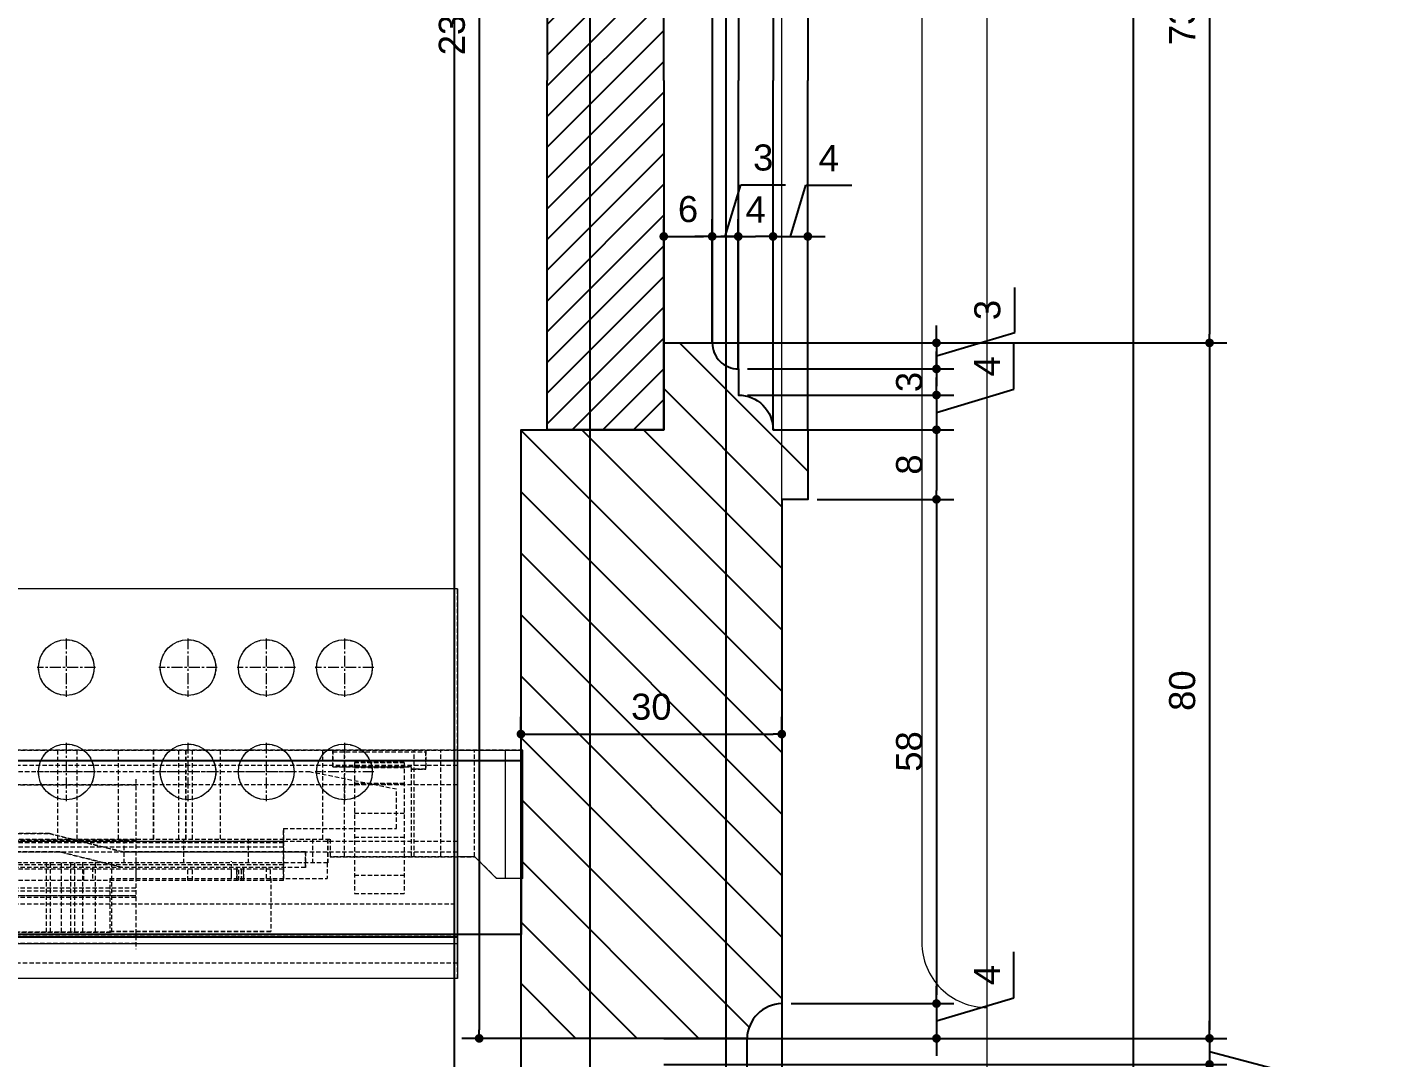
# Model space of a CAD drawing. Header units: inches. Extents: x 274057 to 444617, y 490067 to 635630.
# Drawn here: x 354044.7 to 354200.2, y 492259 to 492377.6 of the extents above; entities that cross this region are included whole.
import ezdxf

# ---------------------------------------------------------------- set-up
doc = ezdxf.new("R2010")
doc.units = ezdxf.units.IN
doc.header["$MEASUREMENT"] = 0
doc.linetypes.add('CENTER', pattern=[2, 1.25, -0.25, 0.25, -0.25])
doc.linetypes.add('DASHED', pattern=[0.75, 0.5, -0.25])
for name, color, linetype in [('CQ curtains and frames', 252, 'Continuous'), ('CQ PANEL DIMENSION', 1, 'Continuous'), ('CQ Plaster', 1, 'Continuous'), ('CQ SPOT DETAILS', 40, 'Continuous'), ('CQ Wood Section', 60, 'Continuous'), ('CQ_callout', 34, 'Continuous'), ('Layer7', 8, 'Continuous'), ('WOOD 01', 34, 'Continuous')]:
    doc.layers.add(name, color=color, linetype=linetype)
doc.layers.add('CQ Hardware Accs.', color=1, linetype='Continuous', lineweight=0)
doc.layers.add('Hardware Accs.', color=7, linetype='Continuous', lineweight=0)
doc.styles.get("Standard").update_dxf_attribs({"font": 'arial.ttf'})
doc.dimstyles.new('CQ 2', dxfattribs={"dimscale": 0.02, "dimtxt": 150, "dimasz": 50, "dimexe": 100, "dimexo": 0, "dimgap": 80, "dimtad": 1, "dimdec": 0, "dimzin": 0, "dimdsep": 46, "dimtxsty": 'Standard', "dimblk": 'DOT', "dimcen": 100, "dimclrd": 1, "dimclre": 1, "dimclrt": 3, "dimadec": 0, "dimazin": 0, "dimtfac": 1, "dimtdec": 0, "dimtofl": 0, "dimtmove": 0, "dimatfit": 3, "dimfxl": 1, "dimtolj": 1, "dimtzin": 0, "dimlwd": -1, "dimarcsym": 0})
doc.dimstyles.new('CQ 20', dxfattribs={"dimscale": 0.2, "dimtxt": 150, "dimasz": 100, "dimexe": 100, "dimexo": 20, "dimgap": 80, "dimtad": 1, "dimdec": 0, "dimzin": 0, "dimdsep": 46, "dimtxsty": 'Standard', "dimblk": 'DOT', "dimcen": 100, "dimclrd": 1, "dimclre": 1, "dimclrt": 3, "dimadec": 0, "dimazin": 0, "dimtfac": 1, "dimtdec": 0, "dimtofl": 0, "dimtmove": 0, "dimatfit": 3, "dimfxl": 1, "dimtolj": 1, "dimtzin": 0, "dimlwd": -1, "dimarcsym": 0})
doc.dimstyles.get("Standard").update_dxf_attribs({"dimtxt": 0.18, "dimasz": 0.18, "dimexe": 0.18, "dimexo": 0.0625, "dimgap": 0.09, "dimtad": 0, "dimtih": 1, "dimtoh": 1, "dimdec": 4, "dimzin": 0, "dimdsep": 46, "dimtxsty": 'Standard', "dimcen": 0.09, "dimadec": 0, "dimazin": 0, "dimtfac": 1, "dimtdec": 4, "dimtofl": 0, "dimtmove": 0, "dimatfit": 3, "dimfxl": 1, "dimtolj": 1, "dimtzin": 0, "dimarcsym": 0})

# ---------------------------------------------------------------- blocks, each defined once
blk = doc.blocks.new('_Dot')
at = {"color": 0, "linetype": 'ByBlock', "lineweight": -2}
blk.add_line((-0.5, 0), (-1, 0), dxfattribs=at)
at = {"color": 0, "linetype": 'ByBlock', "const_width": 0.5}
blk.add_lwpolyline([(-0.25, 0, 1), (0.25, 0, 1)], format="xyb", close=True, dxfattribs=at)
blk = doc.blocks.new('*D1290')
at = {"layer": 'CQ PANEL DIMENSION', "color": 1, "lineweight": -2, "transparency": 16777216}
for p, q in [((354281.45, 495194.74), (354806.32, 495194.74)), ((353585.88, 492094.74), (354806.32, 492094.74))]:
    blk.add_line(p, q, dxfattribs=at)
at = {"layer": 'CQ PANEL DIMENSION', "color": 1, "transparency": 16777216}
blk.add_line((354786.32, 495174.74), (354786.32, 492114.74), dxfattribs=at)
at = {"layer": 'Defpoints', "color": 0, "transparency": 16777216}
for p in [(354277.45, 495194.74, 0), (353581.88, 492094.74, 0), (354786.32, 492094.74)]:
    blk.add_point(p, dxfattribs=at)
at = {"layer": 'CQ PANEL DIMENSION', "color": 1, "transparency": 16777216, "xscale": 20, "yscale": 20, "zscale": 20}
for p, rotation in [((354786.32, 495194.74), 90), ((354786.32, 492094.74), 270)]:
    blk.add_blockref('_Dot', p, dxfattribs=dict(at, rotation=rotation))
at = {"layer": 'CQ PANEL DIMENSION', "color": 3, "transparency": 16777216, "insert": (354754.99, 493644.74), "char_height": 30, "attachment_point": 5, "rotation": 90}
blk.add_mtext('\\A1;3100', dxfattribs=at)
blk = doc.blocks.new('hettich quadro 4D V6 silent')
at = {"layer": 'Hardware Accs.', "linetype": 'DASHED', "lineweight": 0}
for p, q in [((190674.19, -47336.67), (190492.69, -47336.67)), ((190674.19, -47381.47), (190674.19, -47336.67)), ((190674.19, -47355.22), (190279.99, -47355.22)), ((190674.19, -47355.22), (190279.99, -47355.22)), ((190681.69, -47355.22), (190608.21, -47355.22)), ((190608.21, -47355.22), (190681.69, -47355.22)), ((190628.21, -47365.47), (190628.21, -47355.22)), ((190628.21, -47365.47), (190628.21, -47355.22)), ((190630.46, -47365.47), (190630.46, -47355.22)), ((190630.46, -47365.47), (190630.46, -47355.22)), ((190635.21, -47365.47), (190635.21, -47355.22)), ((190635.21, -47365.47), (190635.21, -47355.22)), ((190639.21, -47365.47), (190639.21, -47355.22)), ((190639.21, -47355.22), (190639.21, -47365.47)), ((190642.14, -47365.47), (190642.14, -47355.22)), ((190642.14, -47365.47), (190642.14, -47355.22)), ((190642.93, -47355.22), (190642.93, -47365.47)), ((190642.93, -47365.47), (190642.93, -47355.22)), ((190643.71, -47365.47), (190643.71, -47355.22)), ((190643.71, -47365.47), (190643.71, -47355.22)), ((190646.91, -47365.47), (190646.91, -47355.22)), ((190646.91, -47365.47), (190646.91, -47355.22)), ((190658.71, -47365.47), (190658.71, -47355.22)), ((190658.71, -47365.47), (190658.71, -47355.22)), ((190659.86, -47357.12), (190659.86, -47355.22)), ((190659.86, -47355.22), (190659.86, -47357.12)), ((190659.86, -47355.42), (190670.56, -47355.42)), ((190659.86, -47355.42), (190670.56, -47355.42)), ((190661.21, -47367.47), (190661.21, -47355.22)), ((190661.21, -47367.47), (190661.21, -47355.22)), ((190669.21, -47367.47), (190669.21, -47355.22)), ((190669.21, -47367.47), (190669.21, -47355.22)), ((190670.56, -47355.22), (190670.56, -47357.39)), ((190670.56, -47357.39), (190670.56, -47355.22)), ((190672.26, -47367.47), (190672.26, -47355.22)), ((190672.26, -47367.47), (190672.26, -47355.22)), ((190674.19, -47369.72), (190674.19, -47355.22)), ((190674.19, -47355.22), (190674.19, -47369.72)), ((190676.15, -47367.47), (190676.15, -47355.22)), ((190676.15, -47367.47), (190676.15, -47355.22)), ((190679.71, -47369.97), (190679.71, -47355.22)), ((190681.69, -47369.97), (190681.69, -47355.22)), ((190674.19, -47356.97), (190279.99, -47356.97)), ((190674.19, -47356.97), (190279.99, -47356.97)), ((190668.91, -47357.12), (190659.86, -47357.12)), ((190659.86, -47357.12), (190668.91, -47357.12)), ((190668.06, -47356.62), (190662.36, -47356.62)), ((190662.36, -47356.62), (190662.36, -47371.72)), ((190662.36, -47356.62), (190668.06, -47356.62)), ((190662.36, -47356.62), (190662.36, -47371.72)), ((190662.36, -47357.22), (190668.06, -47357.22)), ((190662.36, -47357.22), (190668.06, -47357.22)), ((190668.06, -47356.62), (190668.06, -47371.72)), ((190668.06, -47356.62), (190668.06, -47371.72)), ((190668.91, -47367.47), (190668.91, -47357.12)), ((190668.91, -47367.47), (190668.91, -47357.12)), ((190670.56, -47357.39), (190668.91, -47357.39)), ((190668.91, -47357.39), (190670.56, -47357.39)), ((190657.19, -47357.72), (190622.19, -47357.72)), ((190657.19, -47357.72), (190622.19, -47357.72)), ((190637.19, -47358.57), (190637.19, -47378.12)), ((190637.19, -47358.57), (190637.19, -47378.12)), ((190667.19, -47359.72), (190657.19, -47357.72)), ((190667.19, -47359.72), (190657.19, -47357.72)), ((190662.36, -47359.05), (190668.06, -47359.05)), ((190668.06, -47359.05), (190662.36, -47359.05)), ((190674.19, -47359.21), (190279.99, -47359.21)), ((190674.19, -47359.21), (190279.99, -47359.21)), ((190637.19, -47359.24), (190283.99, -47359.24)), ((190637.19, -47359.24), (190283.99, -47359.24)), ((190662.36, -47359.12), (190668.06, -47359.12)), ((190662.36, -47359.12), (190668.06, -47359.12)), ((190667.19, -47364.22), (190667.19, -47359.72)), ((190667.19, -47364.22), (190667.19, -47359.72)), ((190662.36, -47362.47), (190668.06, -47362.47)), ((190662.36, -47362.47), (190668.06, -47362.47)), ((190627.27, -47364.82), (190610.09, -47364.82)), ((190610.09, -47364.82), (190627.27, -47364.82)), ((190635.69, -47366.92), (190627.27, -47364.82)), ((190627.27, -47364.82), (190635.69, -47366.92)), ((190654.19, -47364.22), (190667.19, -47364.22)), ((190654.19, -47370.22), (190654.19, -47364.22)), ((190654.19, -47364.22), (190654.19, -47370.22)), ((190654.19, -47364.22), (190667.19, -47364.22)), ((190662.36, -47365.22), (190668.06, -47365.22)), ((190662.36, -47365.22), (190668.06, -47365.22)), ((190674.19, -47365.72), (190279.99, -47365.72)), ((190674.19, -47365.72), (190279.99, -47365.72)), ((190674.19, -47365.73), (190279.99, -47365.73)), ((190674.19, -47365.73), (190279.99, -47365.73)), ((190637.19, -47365.58), (190283.99, -47365.58)), ((190637.19, -47365.58), (190283.99, -47365.58)), ((190654.19, -47365.72), (190580.19, -47365.72)), ((190654.19, -47365.72), (190580.19, -47365.72)), ((190654.19, -47365.72), (190604.69, -47365.72)), ((190654.19, -47365.72), (190604.69, -47365.72)), ((190610.25, -47365.47), (190659.53, -47365.47)), ((190610.25, -47365.47), (190659.53, -47365.47)), ((190654.19, -47365.89), (190620.19, -47365.89)), ((190654.19, -47365.89), (190620.19, -47365.89)), ((190654.19, -47366.39), (190620.19, -47366.39)), ((190654.19, -47366.39), (190620.19, -47366.39)), ((190635.79, -47365.47), (190635.79, -47368.17)), ((190635.79, -47365.47), (190635.79, -47368.17)), ((190642.69, -47365.47), (190642.69, -47368.17)), ((190642.69, -47365.47), (190642.69, -47368.17)), ((190650.12, -47365.47), (190650.12, -47368.17)), ((190650.12, -47365.47), (190650.12, -47368.17)), ((190657.5, -47365.47), (190657.5, -47368.17)), ((190657.5, -47365.47), (190657.5, -47368.17)), ((190659.25, -47365.47), (190659.25, -47368.17)), ((190659.25, -47365.47), (190659.25, -47368.17)), ((190659.27, -47365.47), (190659.27, -47368.17)), ((190659.27, -47365.47), (190659.27, -47368.17)), ((190659.53, -47365.47), (190659.53, -47367.47)), ((190659.53, -47365.47), (190659.53, -47367.47)), ((190674.19, -47366.97), (190492.69, -47366.97)), ((190674.19, -47366.97), (190492.69, -47366.97)), ((190659.27, -47368.17), (190608.21, -47368.17)), ((190659.27, -47368.17), (190608.21, -47368.17)), ((190608.29, -47366.92), (190628.47, -47366.92)), ((190628.47, -47366.92), (190608.29, -47366.92)), ((190654.19, -47368.39), (190620.19, -47368.39)), ((190654.19, -47368.39), (190620.19, -47368.39)), ((190626.87, -47368.17), (190626.87, -47376.17)), ((190626.87, -47368.17), (190626.87, -47376.17)), ((190627.33, -47368.17), (190627.33, -47376.17)), ((190627.33, -47368.17), (190627.33, -47376.17)), ((190628.47, -47366.92), (190635.69, -47368.72)), ((190635.69, -47368.72), (190628.47, -47366.92)), ((190628.6, -47368.17), (190628.6, -47376.17)), ((190628.6, -47368.17), (190628.6, -47376.17)), ((190629.69, -47368.17), (190629.69, -47376.17)), ((190629.69, -47368.17), (190629.69, -47376.17)), ((190630.14, -47368.17), (190630.14, -47376.17)), ((190630.14, -47368.17), (190630.14, -47376.17)), ((190631.05, -47368.17), (190631.05, -47376.17)), ((190631.05, -47368.17), (190631.05, -47376.17)), ((190632.51, -47368.17), (190632.51, -47376.17)), ((190632.51, -47368.17), (190632.51, -47376.17)), ((190634.39, -47368.17), (190634.39, -47376.17)), ((190634.39, -47368.17), (190634.39, -47376.17)), ((190656.69, -47366.92), (190635.69, -47366.92)), ((190635.69, -47366.92), (190656.69, -47366.92)), ((190637.21, -47369.97), (190637.21, -47368.17)), ((190637.21, -47369.97), (190637.21, -47368.17)), ((190656.69, -47368.72), (190656.69, -47366.92)), ((190656.69, -47366.92), (190656.69, -47368.72)), ((190659.21, -47368.17), (190659.21, -47369.97)), ((190659.21, -47368.17), (190659.21, -47369.97)), ((190676.19, -47367.47), (190659.53, -47367.47)), ((190659.53, -47367.47), (190676.19, -47367.47)), ((190674.19, -47379.72), (190674.19, -47366.97)), ((190676.19, -47367.47), (190678.69, -47369.97)), ((190656.69, -47368.72), (190620.19, -47368.72)), ((190656.69, -47368.72), (190620.19, -47368.72)), ((190654.19, -47368.89), (190620.19, -47368.89)), ((190654.19, -47368.89), (190620.19, -47368.89)), ((190630.19, -47370.22), (190630.19, -47368.72)), ((190630.19, -47370.22), (190630.19, -47368.72)), ((190631.19, -47370.22), (190631.19, -47368.72)), ((190631.19, -47370.22), (190631.19, -47368.72)), ((190632.19, -47368.72), (190632.19, -47370.22)), ((190632.19, -47368.72), (190632.19, -47370.22)), ((190643.19, -47370.22), (190643.19, -47368.72)), ((190643.19, -47370.22), (190643.19, -47368.72)), ((190643.69, -47370.22), (190643.69, -47368.72)), ((190643.69, -47370.22), (190643.69, -47368.72)), ((190648.79, -47368.72), (190648.79, -47370.22)), ((190648.79, -47370.22), (190648.79, -47368.72)), ((190649.02, -47370.22), (190649.02, -47368.72)), ((190649.02, -47370.22), (190649.02, -47368.72)), ((190649.36, -47370.22), (190649.36, -47368.72)), ((190649.36, -47370.22), (190649.36, -47368.72)), ((190649.59, -47370.22), (190649.59, -47368.72)), ((190649.59, -47368.72), (190649.59, -47370.22)), ((190652.19, -47368.72), (190652.19, -47370.22)), ((190652.19, -47368.72), (190652.19, -47370.22)), ((190652.69, -47370.22), (190652.69, -47368.72)), ((190652.69, -47370.22), (190652.69, -47368.72)), ((190662.36, -47369.58), (190668.06, -47369.58)), ((190662.36, -47369.58), (190668.06, -47369.58)), ((190637.19, -47371.11), (190283.99, -47371.11)), ((190637.19, -47371.11), (190283.99, -47371.11)), ((190637.19, -47371.45), (190283.99, -47371.45)), ((190637.19, -47371.45), (190492.69, -47371.45)), ((190654.19, -47370.22), (190620.19, -47370.22)), ((190654.19, -47370.22), (190620.19, -47370.22)), ((190634.21, -47369.97), (190659.21, -47369.97)), ((190634.21, -47369.97), (190634.21, -47376.07)), ((190634.21, -47369.97), (190659.21, -47369.97)), ((190634.21, -47369.97), (190634.21, -47376.07)), ((190652.71, -47369.97), (190652.71, -47376.07)), ((190652.71, -47369.97), (190652.71, -47376.07)), ((190681.69, -47369.97), (190678.69, -47369.97)), ((190283.99, -47371.92), (190637.19, -47371.92)), ((190637.19, -47371.96), (190283.99, -47371.96)), ((190637.19, -47372.18), (190283.99, -47372.18)), ((190492.69, -47371.92), (190637.19, -47371.92)), ((190637.19, -47371.96), (190492.69, -47371.96)), ((190637.19, -47372.18), (190492.69, -47372.18)), ((190492.69, -47372.88), (190674.19, -47372.88)), ((190492.69, -47372.88), (190674.19, -47372.88)), ((190662.36, -47371.72), (190668.06, -47371.72)), ((190662.36, -47371.72), (190668.06, -47371.72)), ((190634.39, -47376.17), (190609.78, -47376.17)), ((190609.78, -47376.17), (190634.39, -47376.17)), ((190652.71, -47376.07), (190634.21, -47376.07)), ((190634.21, -47376.07), (190652.71, -47376.07)), ((190637.19, -47377.46), (190283.99, -47377.46)), ((190637.19, -47377.46), (190283.99, -47377.46)), ((190674.19, -47376.5), (190492.69, -47376.5)), ((190674.19, -47376.5), (190492.69, -47376.5)), ((190674.19, -47376.68), (190492.69, -47376.68)), ((190674.19, -47376.76), (190492.69, -47376.76)), ((190674.19, -47376.76), (190492.69, -47376.76)), ((190674.19, -47376.76), (190492.69, -47376.76)), ((190674.19, -47377.48), (190492.69, -47377.48)), ((190674.19, -47379.72), (190492.69, -47379.72)), ((190674.19, -47379.72), (190492.69, -47379.72)), ((190674.19, -47381.47), (190492.69, -47381.47))]:
    blk.add_line(p, q, dxfattribs=at)
at = {"layer": 'Hardware Accs.', "linetype": 'Continuous', "lineweight": 0}
for p, q in [((190674.19, -47336.67), (190492.69, -47336.67)), ((190674.19, -47336.67), (190674.19, -47381.47)), ((190674.19, -47355.22), (190681.69, -47355.22)), ((190679.71, -47369.97), (190679.71, -47355.22)), ((190681.69, -47369.97), (190681.69, -47355.22)), ((190676.19, -47367.47), (190674.19, -47367.47)), ((190678.69, -47369.97), (190676.19, -47367.47)), ((190681.69, -47369.97), (190678.69, -47369.97)), ((190674.19, -47376.68), (190492.69, -47376.68)), ((190674.19, -47376.76), (190492.69, -47376.76)), ((190674.19, -47377.48), (190492.69, -47377.48)), ((190674.19, -47381.47), (190492.69, -47381.47))]:
    blk.add_line(p, q, dxfattribs=at)
at = {"layer": 'Hardware Accs.', "linetype": 'CENTER', "lineweight": 0}
for p, q in [((190629.19, -47342.36), (190629.19, -47349.08)), ((190643.19, -47342.36), (190643.19, -47349.08)), ((190652.19, -47342.36), (190652.19, -47349.08)), ((190661.19, -47342.36), (190661.19, -47349.08)), ((190632.55, -47345.72), (190625.83, -47345.72)), ((190646.55, -47345.72), (190639.83, -47345.72)), ((190655.55, -47345.72), (190648.83, -47345.72)), ((190664.55, -47345.72), (190657.83, -47345.72)), ((190629.19, -47354.36), (190629.19, -47361.08)), ((190643.19, -47354.36), (190643.19, -47361.08)), ((190652.19, -47354.36), (190652.19, -47361.08)), ((190661.19, -47354.36), (190661.19, -47361.08)), ((190632.55, -47357.72), (190625.83, -47357.72)), ((190646.55, -47357.72), (190639.83, -47357.72)), ((190655.55, -47357.72), (190648.83, -47357.72)), ((190664.55, -47357.72), (190657.83, -47357.72)), ((190648.21, -47370.07), (190648.21, -47367.98))]:
    blk.add_line(p, q, dxfattribs=at)
at = {"layer": 'Hardware Accs.', "linetype": 'DASHED', "lineweight": 0}
for centre in [(190629.19, -47345.72), (190643.19, -47345.72), (190652.19, -47345.72), (190661.19, -47345.72), (190629.19, -47357.72), (190643.19, -47357.72), (190652.19, -47357.72), (190661.19, -47357.72)]:
    blk.add_circle(centre, 3.2, dxfattribs=at)
at = {"layer": 'Hardware Accs.', "linetype": 'Continuous', "lineweight": 0}
for centre in [(190629.19, -47345.72), (190643.19, -47345.72), (190652.19, -47345.72), (190661.19, -47345.72), (190629.19, -47357.72), (190643.19, -47357.72), (190652.19, -47357.72), (190661.19, -47357.72)]:
    blk.add_circle(centre, 3.2, dxfattribs=at)
blk = doc.blocks.new('A$C655D42F9')
at = {"layer": 'Layer7'}
h = blk.add_hatch(dxfattribs=at)
h.set_pattern_fill('ANSI31', color=256, scale=20)
h.set_pattern_definition([(45, (-884810.0883, -139418.347), (-1.767766953, 1.767766953), [])])
h.paths.add_polyline_path([(-1725.78, 329.6), (-1712.36, 329.6), (-1712.36, 236.46), (-1725.78, 236.46)])
h = blk.add_hatch(dxfattribs=at)
h.set_pattern_fill('ANSI31', color=256, scale=40, angle=-90)
h.set_pattern_definition([(315, (-960241.311, -159549.559), (3.535533906, 3.535533906), [])])
h.paths.add_polyline_path([(-1698.78, 228.45), (-1695.78, 228.45), (-1695.78, 236.45), (-1699.78, 236.45, 0.414214), (-1703.78, 240.45), (-1703.78, 243.45, -0.414214), (-1706.78, 246.45), (-1712.36, 246.45), (-1712.36, 236.46), (-1718.36, 236.46), (-1728.78, 236.46), (-1728.78, 226.45), (-1728.78, 166.45), (-1702.78, 166.45, -0.397359), (-1698.78, 170.45)])
at = {"color": 8}
for points, elevation in [([(-1699.78, 329.61), (-1699.78, 276.61)], 0.11), ([(-1695.78, 329.61), (-1695.78, 276.61)], 0.11), ([(-1703.78, 322.61), (-1703.78, 276.61)], 0.11), ([(-1706.78, 319.61), (-1706.78, 246.45)], 0.11), ([(-1703.78, 243.45), (-1703.78, 276.61)], 0.1), ([(-1699.78, 236.45), (-1699.78, 276.61)], 0.1), ([(-1695.78, 236.45), (-1695.78, 276.61)], 0.1)]:
    blk.add_lwpolyline(points, dxfattribs=dict(at, elevation=elevation))
at = {"layer": 'CQ Wood Section', "ltscale": 1000}
for points, elevation in [([(-1712.36, 276.61), (-1712.36, 329.6), (-1725.78, 329.6), (-1725.78, 276.61)], 0.11), ([(-1712.36, 276.61), (-1712.36, 236.46), (-1725.78, 236.46), (-1725.78, 276.61)], 0.1)]:
    blk.add_lwpolyline(points, dxfattribs=dict(at, elevation=elevation))
at = {"layer": 'CQ Wood Section', "ltscale": 1000, "elevation": 0.11}
blk.add_lwpolyline([(-1712.36, 246.45), (-1706.78, 246.45, 0.414214), (-1703.78, 243.45), (-1703.78, 240.45, -0.414214), (-1699.78, 236.45), (-1695.78, 236.45), (-1695.78, 228.45), (-1698.78, 228.45), (-1698.78, 170.45, 0.397359), (-1702.78, 166.45), (-1728.78, 166.45), (-1728.78, 236.46), (-1718.36, 236.46), (-1718.36, 236.46), (-1712.36, 236.46)], format="xyb", close=True, dxfattribs=at)
at = {"layer": 'CQ Wood Section', "elevation": 0.11}
blk.add_lwpolyline([(-2171.75, 198.41), (-1728.78, 198.41), (-1728.78, 178.41), (-2171.75, 178.41)], close=True, dxfattribs=at)
at = {"layer": 'WOOD 01', "lineweight": 0, "ltscale": 500, "elevation": 0.13}
blk.add_lwpolyline([(-1698.78, 874.99), (-1675.18, 874.99), (-1675.18, 150), (-1698.78, 150)], close=True, dxfattribs=at)
blk.add_lwpolyline([(-1675.18, 849.99, 0.414214), (-1682.68, 842.49), (-1682.68, 177.5, 0.414214), (-1675.18, 170, 0.414214)], format="xyb", dxfattribs=at)
at = {"layer": 'CQ Hardware Accs.', "color": 1}
blk.add_blockref('hettich quadro 4D V6 silent', (-192410.28, 47554.82, 0.11), dxfattribs=at)
blk = doc.blocks.new('*D1804')
at = {"layer": 'CQ SPOT DETAILS', "color": 1, "transparency": 16777216}
for p, q in [((354158.28, 492342.45), (354158.28, 492347.61)), ((354149.28, 492342.25), (354149.28, 492343.25)), ((354149.28, 492339.75), (354158.28, 492342.45)), ((354149.28, 492341.25), (354149.28, 492338.25)), ((354149.28, 492337.25), (354149.28, 492336.25))]:
    blk.add_line(p, q, dxfattribs=at)
at = {"layer": 'CQ SPOT DETAILS', "color": 1, "lineweight": -2, "transparency": 16777216}
for p, q in [((354118.97, 492341.25), (354151.28, 492341.25)), ((354127.55, 492338.25), (354151.28, 492338.25))]:
    blk.add_line(p, q, dxfattribs=at)
at = {"layer": 'Defpoints', "color": 0, "transparency": 16777216}
for p in [(354118.97, 492341.25, -0.13), (354127.55, 492338.25, -0.13), (354149.28, 492338.25)]:
    blk.add_point(p, dxfattribs=at)
at = {"layer": 'CQ SPOT DETAILS', "color": 1, "transparency": 16777216}
for p, rotation in [((354149.28, 492341.25), 270), ((354149.28, 492338.25), 90)]:
    blk.add_blockref('_Dot', p, dxfattribs=dict(at, rotation=rotation))
at = {"layer": 'CQ SPOT DETAILS', "color": 3, "transparency": 16777216, "insert": (354155.15, 492345.03), "char_height": 3, "attachment_point": 5, "rotation": 90}
blk.add_mtext('\\A1;3', dxfattribs=at)
blk = doc.blocks.new('*D1805')
at = {"layer": 'CQ SPOT DETAILS', "color": 1, "transparency": 16777216}
for p, q in [((354158.18, 492335.92), (354158.18, 492341.19)), ((354149.28, 492336.25), (354149.28, 492337.25)), ((354149.28, 492333.25), (354158.18, 492335.92)), ((354149.28, 492335.25), (354149.28, 492331.25)), ((354149.28, 492330.25), (354149.28, 492329.25))]:
    blk.add_line(p, q, dxfattribs=at)
at = {"layer": 'CQ SPOT DETAILS', "color": 1, "lineweight": -2, "transparency": 16777216}
for p, q in [((354127.55, 492335.25), (354151.28, 492335.25)), ((354131.55, 492331.25), (354151.28, 492331.25))]:
    blk.add_line(p, q, dxfattribs=at)
at = {"layer": 'Defpoints', "color": 0, "transparency": 16777216}
for p in [(354127.55, 492335.25, -0.13), (354131.55, 492331.25, -0.13), (354149.28, 492331.25)]:
    blk.add_point(p, dxfattribs=at)
at = {"layer": 'CQ SPOT DETAILS', "color": 1, "transparency": 16777216}
for p, rotation in [((354149.28, 492335.25), 270), ((354149.28, 492331.25), 90)]:
    blk.add_blockref('_Dot', p, dxfattribs=dict(at, rotation=rotation))
at = {"layer": 'CQ SPOT DETAILS', "color": 3, "transparency": 16777216, "insert": (354155.08, 492338.55), "char_height": 3, "attachment_point": 5, "rotation": 90}
blk.add_mtext('\\A1;4', dxfattribs=at)
blk = doc.blocks.new('*D1806')
at = {"layer": 'CQ SPOT DETAILS', "color": 1, "lineweight": -2, "transparency": 16777216}
for p, q in [((354131.55, 492331.25), (354151.28, 492331.25)), ((354135.55, 492323.25), (354151.28, 492323.25))]:
    blk.add_line(p, q, dxfattribs=at)
at = {"layer": 'CQ SPOT DETAILS', "color": 1, "transparency": 16777216}
blk.add_line((354149.28, 492330.25), (354149.28, 492324.25), dxfattribs=at)
at = {"layer": 'Defpoints', "color": 0, "transparency": 16777216}
for p in [(354131.55, 492331.25, -0.13), (354135.55, 492323.25, -0.13), (354149.28, 492323.25)]:
    blk.add_point(p, dxfattribs=at)
at = {"layer": 'CQ SPOT DETAILS', "color": 1, "transparency": 16777216}
for p, rotation in [((354149.28, 492331.25), 90), ((354149.28, 492323.25), 270)]:
    blk.add_blockref('_Dot', p, dxfattribs=dict(at, rotation=rotation))
at = {"layer": 'CQ SPOT DETAILS', "color": 3, "transparency": 16777216, "insert": (354146.15, 492327.25), "char_height": 3, "attachment_point": 5, "rotation": 90}
blk.add_mtext('\\A1;8', dxfattribs=at)
blk = doc.blocks.new('*D1807')
at = {"layer": 'CQ SPOT DETAILS', "color": 1, "lineweight": -2, "transparency": 16777216}
for p, q in [((354135.55, 492323.25), (354151.28, 492323.25)), ((354132.55, 492265.25), (354151.28, 492265.25))]:
    blk.add_line(p, q, dxfattribs=at)
at = {"layer": 'CQ SPOT DETAILS', "color": 1, "transparency": 16777216}
blk.add_line((354149.28, 492322.25), (354149.28, 492266.25), dxfattribs=at)
at = {"layer": 'Defpoints', "color": 0, "transparency": 16777216}
for p in [(354135.55, 492323.25, -0.13), (354132.55, 492265.25, -0.13), (354149.28, 492265.25)]:
    blk.add_point(p, dxfattribs=at)
at = {"layer": 'CQ SPOT DETAILS', "color": 1, "transparency": 16777216}
for p, rotation in [((354149.28, 492323.25), 90), ((354149.28, 492265.25), 270)]:
    blk.add_blockref('_Dot', p, dxfattribs=dict(at, rotation=rotation))
at = {"layer": 'CQ SPOT DETAILS', "color": 3, "transparency": 16777216, "insert": (354146.15, 492294.25), "char_height": 3, "attachment_point": 5, "rotation": 90}
blk.add_mtext('\\A1;58', dxfattribs=at)
blk = doc.blocks.new('*D1808')
at = {"layer": 'CQ SPOT DETAILS', "color": 1, "transparency": 16777216}
for p, q in [((354158.18, 492265.92), (354158.18, 492271.19)), ((354149.28, 492266.25), (354149.28, 492267.25)), ((354149.28, 492263.25), (354158.18, 492265.92)), ((354149.28, 492265.25), (354149.28, 492261.25)), ((354149.28, 492260.25), (354149.28, 492259.25))]:
    blk.add_line(p, q, dxfattribs=at)
at = {"layer": 'CQ SPOT DETAILS', "color": 1, "lineweight": -2, "transparency": 16777216}
for p, q in [((354132.55, 492265.25), (354151.28, 492265.25)), ((354128.55, 492261.25), (354151.28, 492261.25))]:
    blk.add_line(p, q, dxfattribs=at)
at = {"layer": 'Defpoints', "color": 0, "transparency": 16777216}
for p in [(354132.55, 492265.25, -0.13), (354128.55, 492261.25, -0.13), (354149.28, 492261.25)]:
    blk.add_point(p, dxfattribs=at)
at = {"layer": 'CQ SPOT DETAILS', "color": 1, "transparency": 16777216}
for p, rotation in [((354149.28, 492265.25), 270), ((354149.28, 492261.25), 90)]:
    blk.add_blockref('_Dot', p, dxfattribs=dict(at, rotation=rotation))
at = {"layer": 'CQ SPOT DETAILS', "color": 3, "transparency": 16777216, "insert": (354155.08, 492268.55), "char_height": 3, "attachment_point": 5, "rotation": 90}
blk.add_mtext('\\A1;4', dxfattribs=at)
blk = doc.blocks.new('*D1809')
at = {"layer": 'CQ SPOT DETAILS', "color": 1, "transparency": 16777216}
for p, q in [((354149.28, 492339.25), (354149.28, 492340.25)), ((354149.28, 492334.25), (354149.28, 492333.25))]:
    blk.add_line(p, q, dxfattribs=at)
at = {"layer": 'CQ SPOT DETAILS', "color": 1, "lineweight": -2, "transparency": 16777216}
for p, q in [((354127.55, 492338.25), (354151.28, 492338.25)), ((354127.55, 492335.25), (354151.28, 492335.25))]:
    blk.add_line(p, q, dxfattribs=at)
at = {"layer": 'Defpoints', "color": 0, "transparency": 16777216}
for p in [(354127.55, 492338.25, -0.13), (354149.28, 492338.25), (354127.55, 492335.25)]:
    blk.add_point(p, dxfattribs=at)
at = {"layer": 'CQ SPOT DETAILS', "color": 1, "transparency": 16777216}
for p, rotation in [((354149.28, 492338.25), 270), ((354149.28, 492335.25), 90)]:
    blk.add_blockref('_Dot', p, dxfattribs=dict(at, rotation=rotation))
at = {"layer": 'CQ SPOT DETAILS', "color": 3, "transparency": 16777216, "insert": (354146.15, 492336.75), "char_height": 3, "attachment_point": 5, "rotation": 90}
blk.add_mtext('\\A1;3', dxfattribs=at)
blk = doc.blocks.new('*D1886')
at = {"layer": 'CQ SPOT DETAILS', "color": 1, "lineweight": -2, "transparency": 16777216}
for p, q in [((354117.91, 492341.25), (354117.91, 492355.49)), ((354123.48, 492341.25), (354123.48, 492355.49))]:
    blk.add_line(p, q, dxfattribs=at)
at = {"layer": 'CQ SPOT DETAILS', "color": 1, "transparency": 16777216}
blk.add_line((354118.91, 492353.49), (354122.48, 492353.49), dxfattribs=at)
at = {"layer": 'Defpoints', "color": 0, "transparency": 16777216}
for p in [(354123.48, 492353.49), (354117.91, 492341.25, -0.17), (354123.48, 492341.25, -0.17)]:
    blk.add_point(p, dxfattribs=at)
at = {"layer": 'CQ SPOT DETAILS', "color": 1, "transparency": 16777216, "rotation": 180}
blk.add_blockref('_Dot', (354117.91, 492353.49), dxfattribs=at)
at = {"layer": 'CQ SPOT DETAILS', "color": 1, "transparency": 16777216}
blk.add_blockref('_Dot', (354123.48, 492353.49), dxfattribs=at)
at = {"layer": 'CQ SPOT DETAILS', "color": 3, "transparency": 16777216, "insert": (354120.7, 492356.62), "char_height": 3, "attachment_point": 5}
blk.add_mtext('\\A1;6', dxfattribs=at)
blk = doc.blocks.new('*D1887')
at = {"layer": 'CQ SPOT DETAILS', "color": 1, "transparency": 16777216}
for p, q in [((354124.98, 492353.49), (354126.76, 492359.42)), ((354126.76, 492359.42), (354131.93, 492359.42)), ((354122.48, 492353.49), (354121.48, 492353.49)), ((354123.48, 492353.49), (354126.48, 492353.49)), ((354127.48, 492353.49), (354128.48, 492353.49))]:
    blk.add_line(p, q, dxfattribs=at)
at = {"layer": 'CQ SPOT DETAILS', "color": 1, "lineweight": -2, "transparency": 16777216}
for p, q in [((354123.48, 492341.25), (354123.48, 492355.49)), ((354126.48, 492338.25), (354126.48, 492355.49))]:
    blk.add_line(p, q, dxfattribs=at)
at = {"layer": 'Defpoints', "color": 0, "transparency": 16777216}
for p in [(354126.48, 492353.49), (354123.48, 492341.25, -0.17), (354126.48, 492338.25, -0.17)]:
    blk.add_point(p, dxfattribs=at)
at = {"layer": 'CQ SPOT DETAILS', "color": 1, "transparency": 16777216}
blk.add_blockref('_Dot', (354123.48, 492353.49), dxfattribs=at)
at = {"layer": 'CQ SPOT DETAILS', "color": 1, "transparency": 16777216, "rotation": 180}
blk.add_blockref('_Dot', (354126.48, 492353.49), dxfattribs=at)
at = {"layer": 'CQ SPOT DETAILS', "color": 3, "transparency": 16777216, "insert": (354129.35, 492362.55), "char_height": 3, "attachment_point": 5}
blk.add_mtext('\\A1;3', dxfattribs=at)
blk = doc.blocks.new('*D1888')
at = {"layer": 'CQ SPOT DETAILS', "color": 1, "lineweight": -2, "transparency": 16777216}
for p, q in [((354126.48, 492338.25), (354126.48, 492355.49)), ((354130.48, 492331.25), (354130.48, 492355.49))]:
    blk.add_line(p, q, dxfattribs=at)
at = {"layer": 'CQ SPOT DETAILS', "color": 1, "transparency": 16777216}
for p, q in [((354125.48, 492353.49), (354124.48, 492353.49)), ((354131.48, 492353.49), (354132.48, 492353.49))]:
    blk.add_line(p, q, dxfattribs=at)
at = {"layer": 'Defpoints', "color": 0, "transparency": 16777216}
for p in [(354130.48, 492353.49), (354126.48, 492338.25, -0.17), (354130.48, 492331.25, -0.17)]:
    blk.add_point(p, dxfattribs=at)
at = {"layer": 'CQ SPOT DETAILS', "color": 1, "transparency": 16777216}
blk.add_blockref('_Dot', (354126.48, 492353.49), dxfattribs=at)
at = {"layer": 'CQ SPOT DETAILS', "color": 1, "transparency": 16777216, "rotation": 180}
blk.add_blockref('_Dot', (354130.48, 492353.49), dxfattribs=at)
at = {"layer": 'CQ SPOT DETAILS', "color": 3, "transparency": 16777216, "insert": (354128.48, 492356.59), "char_height": 3, "attachment_point": 5}
blk.add_mtext('\\A1;4', dxfattribs=at)
blk = doc.blocks.new('*D1889')
at = {"layer": 'CQ SPOT DETAILS', "color": 1, "transparency": 16777216}
for p, q in [((354132.48, 492353.49), (354134.25, 492359.39)), ((354134.25, 492359.39), (354139.53, 492359.39)), ((354129.48, 492353.49), (354128.48, 492353.49)), ((354130.48, 492353.49), (354134.48, 492353.49)), ((354135.48, 492353.49), (354136.48, 492353.49))]:
    blk.add_line(p, q, dxfattribs=at)
at = {"layer": 'CQ SPOT DETAILS', "color": 1, "lineweight": -2, "transparency": 16777216}
for p, q in [((354130.48, 492331.25), (354130.48, 492355.49)), ((354134.48, 492331.25), (354134.48, 492355.49))]:
    blk.add_line(p, q, dxfattribs=at)
at = {"layer": 'Defpoints', "color": 0, "transparency": 16777216}
for p in [(354134.48, 492353.49), (354130.48, 492331.25, -0.17), (354134.48, 492331.25, -0.17)]:
    blk.add_point(p, dxfattribs=at)
at = {"layer": 'CQ SPOT DETAILS', "color": 1, "transparency": 16777216}
blk.add_blockref('_Dot', (354130.48, 492353.49), dxfattribs=at)
at = {"layer": 'CQ SPOT DETAILS', "color": 1, "transparency": 16777216, "rotation": 180}
blk.add_blockref('_Dot', (354134.48, 492353.49), dxfattribs=at)
at = {"layer": 'CQ SPOT DETAILS', "color": 3, "transparency": 16777216, "insert": (354136.89, 492362.49), "char_height": 3, "attachment_point": 5}
blk.add_mtext('\\A1;4', dxfattribs=at)
blk = doc.blocks.new('*D1890')
at = {"layer": 'CQ SPOT DETAILS', "color": 1, "lineweight": -2, "transparency": 16777216}
for p, q in [((354101.48, 492296.25), (354101.48, 492298.25)), ((354131.48, 492296.25), (354131.48, 492298.25))]:
    blk.add_line(p, q, dxfattribs=at)
at = {"layer": 'CQ SPOT DETAILS', "color": 1, "transparency": 16777216}
blk.add_line((354102.48, 492296.25), (354130.48, 492296.25), dxfattribs=at)
at = {"layer": 'Defpoints', "color": 0, "transparency": 16777216}
for p in [(354101.48, 492296.25, -0.17), (354131.48, 492296.25, -0.17), (354131.48, 492296.25)]:
    blk.add_point(p, dxfattribs=at)
at = {"layer": 'CQ SPOT DETAILS', "color": 1, "transparency": 16777216, "rotation": 180}
blk.add_blockref('_Dot', (354101.48, 492296.25), dxfattribs=at)
at = {"layer": 'CQ SPOT DETAILS', "color": 1, "transparency": 16777216}
blk.add_blockref('_Dot', (354131.48, 492296.25), dxfattribs=at)
at = {"layer": 'CQ SPOT DETAILS', "color": 3, "transparency": 16777216, "insert": (354116.48, 492299.38), "char_height": 3, "attachment_point": 5}
blk.add_mtext('\\A1;30', dxfattribs=at)
blk = doc.blocks.new('*D1891')
at = {"layer": 'CQ SPOT DETAILS', "color": 1, "lineweight": -2, "transparency": 16777216}
for p, q in [((354101.48, 492261.25), (354101.48, 492249.04)), ((354127.48, 492261.25), (354127.48, 492249.04))]:
    blk.add_line(p, q, dxfattribs=at)
at = {"layer": 'CQ SPOT DETAILS', "color": 1, "transparency": 16777216}
blk.add_line((354102.48, 492251.04), (354126.48, 492251.04), dxfattribs=at)
at = {"layer": 'Defpoints', "color": 0, "transparency": 16777216}
for p in [(354101.48, 492261.25, -0.17), (354127.48, 492261.25, -0.17), (354127.48, 492251.04)]:
    blk.add_point(p, dxfattribs=at)
at = {"layer": 'CQ SPOT DETAILS', "color": 1, "transparency": 16777216, "rotation": 180}
blk.add_blockref('_Dot', (354101.48, 492251.04), dxfattribs=at)
at = {"layer": 'CQ SPOT DETAILS', "color": 1, "transparency": 16777216}
blk.add_blockref('_Dot', (354127.48, 492251.04), dxfattribs=at)
at = {"layer": 'CQ SPOT DETAILS', "color": 3, "transparency": 16777216, "insert": (354114.48, 492254.17), "char_height": 3, "attachment_point": 5}
blk.add_mtext('\\A1;26', dxfattribs=at)
blk = doc.blocks.new('*D1892')
at = {"layer": 'CQ SPOT DETAILS', "color": 1, "lineweight": -2, "transparency": 16777216}
for p, q in [((354131.48, 492265.25), (354131.48, 492249.04)), ((354127.48, 492261.25), (354127.48, 492249.04))]:
    blk.add_line(p, q, dxfattribs=at)
at = {"layer": 'CQ SPOT DETAILS', "color": 1, "transparency": 16777216}
for p, q in [((354126.48, 492251.04), (354125.48, 492251.04)), ((354127.48, 492251.04), (354131.48, 492251.04)), ((354129.48, 492251.04), (354132.15, 492242.14)), ((354132.48, 492251.04), (354133.48, 492251.04)), ((354132.15, 492242.14), (354137.43, 492242.14))]:
    blk.add_line(p, q, dxfattribs=at)
at = {"layer": 'Defpoints', "color": 0, "transparency": 16777216}
for p in [(354131.48, 492265.25, -0.17), (354127.48, 492261.25, -0.17), (354131.48, 492251.04)]:
    blk.add_point(p, dxfattribs=at)
at = {"layer": 'CQ SPOT DETAILS', "color": 1, "transparency": 16777216}
blk.add_blockref('_Dot', (354127.48, 492251.04), dxfattribs=at)
at = {"layer": 'CQ SPOT DETAILS', "color": 1, "transparency": 16777216, "rotation": 180}
blk.add_blockref('_Dot', (354131.48, 492251.04), dxfattribs=at)
at = {"layer": 'CQ SPOT DETAILS', "color": 3, "transparency": 16777216, "insert": (354134.79, 492245.24), "char_height": 3, "attachment_point": 5}
blk.add_mtext('\\A1;4', dxfattribs=at)
blk = doc.blocks.new('*D1893')
at = {"layer": 'CQ SPOT DETAILS', "color": 1, "lineweight": -2, "transparency": 16777216}
for p, q in [((354117.91, 492341.25), (354182.69, 492341.25)), ((354117.91, 492261.25), (354182.69, 492261.25))]:
    blk.add_line(p, q, dxfattribs=at)
at = {"layer": 'CQ SPOT DETAILS', "color": 1, "transparency": 16777216}
blk.add_line((354180.69, 492340.25), (354180.69, 492262.25), dxfattribs=at)
at = {"layer": 'Defpoints', "color": 0, "transparency": 16777216}
for p in [(354117.91, 492341.25), (354117.91, 492261.25, -0.17), (354180.69, 492261.25)]:
    blk.add_point(p, dxfattribs=at)
at = {"layer": 'CQ SPOT DETAILS', "color": 1, "transparency": 16777216}
for p, rotation in [((354180.69, 492341.25), 90), ((354180.69, 492261.25), 270)]:
    blk.add_blockref('_Dot', p, dxfattribs=dict(at, rotation=rotation))
at = {"layer": 'CQ SPOT DETAILS', "color": 3, "transparency": 16777216, "insert": (354177.56, 492301.25), "char_height": 3, "attachment_point": 5, "rotation": 90}
blk.add_mtext('\\A1;80', dxfattribs=at)
blk = doc.blocks.new('*D1894')
at = {"layer": 'CQ SPOT DETAILS', "color": 1, "lineweight": -2, "transparency": 16777216}
for p, q in [((354117.91, 492414.41), (354182.69, 492414.41)), ((354117.91, 492341.25), (354182.69, 492341.25))]:
    blk.add_line(p, q, dxfattribs=at)
at = {"layer": 'CQ SPOT DETAILS', "color": 1, "transparency": 16777216}
blk.add_line((354180.69, 492413.41), (354180.69, 492342.25), dxfattribs=at)
at = {"layer": 'Defpoints', "color": 0, "transparency": 16777216}
for p in [(354117.91, 492414.41, -0.17), (354117.91, 492341.25), (354180.69, 492341.25)]:
    blk.add_point(p, dxfattribs=at)
at = {"layer": 'CQ SPOT DETAILS', "color": 1, "transparency": 16777216}
for p, rotation in [((354180.69, 492414.41), 90), ((354180.69, 492341.25), 270)]:
    blk.add_blockref('_Dot', p, dxfattribs=dict(at, rotation=rotation))
at = {"layer": 'CQ SPOT DETAILS', "color": 3, "transparency": 16777216, "insert": (354177.56, 492377.83), "char_height": 3, "attachment_point": 5, "rotation": 90}
blk.add_mtext('\\A1;73', dxfattribs=at)
blk = doc.blocks.new('*D1896')
at = {"layer": 'CQ SPOT DETAILS', "color": 1, "lineweight": -2, "transparency": 16777216}
for p, q in [((354101.48, 492494.41), (354094.68, 492494.41)), ((354101.48, 492261.25), (354094.68, 492261.25))]:
    blk.add_line(p, q, dxfattribs=at)
at = {"layer": 'CQ SPOT DETAILS', "color": 1, "transparency": 16777216}
blk.add_line((354096.68, 492493.41), (354096.68, 492262.25), dxfattribs=at)
at = {"layer": 'Defpoints', "color": 0, "transparency": 16777216}
for p in [(354101.48, 492494.41, -0.17), (354096.68, 492261.25), (354101.48, 492261.25)]:
    blk.add_point(p, dxfattribs=at)
at = {"layer": 'CQ SPOT DETAILS', "color": 1, "transparency": 16777216}
for p, rotation in [((354096.68, 492494.41), 90), ((354096.68, 492261.25), 270)]:
    blk.add_blockref('_Dot', p, dxfattribs=dict(at, rotation=rotation))
at = {"layer": 'CQ SPOT DETAILS', "color": 3, "transparency": 16777216, "insert": (354093.55, 492377.83), "char_height": 3, "attachment_point": 5, "rotation": 90}
blk.add_mtext('\\A1;233', dxfattribs=at)
blk = doc.blocks.new('*D1952')
at = {"layer": 'CQ SPOT DETAILS', "color": 1, "transparency": 16777216}
for p, q in [((354180.69, 492262.25), (354180.69, 492263.25)), ((354180.69, 492261.25), (354180.69, 492258.25)), ((354180.69, 492259.75), (354197.67, 492255.27)), ((354180.69, 492257.25), (354180.69, 492256.25)), ((354197.67, 492255.27), (354197.67, 492250.1))]:
    blk.add_line(p, q, dxfattribs=at)
at = {"layer": 'CQ SPOT DETAILS', "color": 1, "lineweight": -2, "transparency": 16777216}
for p, q in [((354117.91, 492261.25), (354182.69, 492261.25)), ((354117.91, 492258.25), (354182.69, 492258.25))]:
    blk.add_line(p, q, dxfattribs=at)
at = {"layer": 'Defpoints', "color": 0, "transparency": 16777216}
for p in [(354117.91, 492261.25, -0.01), (354117.91, 492258.25, 0), (354180.69, 492258.25)]:
    blk.add_point(p, dxfattribs=at)
at = {"layer": 'CQ SPOT DETAILS', "color": 1, "transparency": 16777216}
for p, rotation in [((354180.69, 492261.25), 270), ((354180.69, 492258.25), 90)]:
    blk.add_blockref('_Dot', p, dxfattribs=dict(at, rotation=rotation))
at = {"layer": 'CQ SPOT DETAILS', "color": 3, "transparency": 16777216, "insert": (354194.54, 492252.68), "char_height": 3, "attachment_point": 5, "rotation": 90}
blk.add_mtext('\\A1;3', dxfattribs=at)

msp = doc.modelspace()

# ---------------------------------------------------------------- hatches: boundary and pattern name
at = {"layer": 'CQ curtains and frames', "linetype": 'ByBlock', "ltscale": 200}
h = msp.add_hatch(dxfattribs=at)
h.set_pattern_fill('PLASTI,_O', color=256, scale=500, angle=90)
h.set_pattern_definition([(90, (0, -24304.54), (-125, 8e-15), []), (90, (-15.62, -24304.54), (-125, 8e-15), []), (90, (-31.25, -24304.54), (-125, 8e-15), []), (90, (-78.12, -24304.54), (-125, 8e-15), [])])
edge = h.paths.add_edge_path()
edge.add_line((359636.1, 493216.74), (359636.1, 494854.7))
edge.add_line((359636.1, 494854.7), (359615.1, 494884.7))
edge.add_line((359615.1, 494884.7), (359611.1, 494954.83))
edge.add_line((359611.1, 494954.83), (359625.1, 494974.87))
edge.add_line((359625.1, 494974.87), (359625.1, 494994.74))
edge.add_line((359625.1, 494994.74), (354065.1, 494994.8))
edge.add_line((354065.1, 494994.8), (354065.1, 494974.87))
edge.add_line((354065.1, 494974.87), (354069.1, 494974.87))
edge.add_line((354069.1, 494974.87), (354070.27, 494972.04))
edge.add_line((354070.27, 494972.04), (354073.1, 494970.87))
edge.add_line((354073.1, 494970.87), (354073.1, 494967.87))
edge.add_arc((354073.1, 494964.87), 3, 0, 90, ccw=False)
edge.add_line((354076.1, 494964.87), (354079.1, 494964.87))
edge.add_line((354079.1, 494964.87), (354079.1, 494924.7))
edge.add_line((354079.1, 494924.7), (354076.1, 494924.7))
edge.add_arc((354073.1, 494924.7), 3, 270, 360, ccw=False)
edge.add_line((354073.1, 494921.7), (354073.1, 494918.7))
edge.add_arc((354073.1, 494914.7), 4, 90, 180)
edge.add_line((354069.1, 494914.7), (354065.1, 494914.7))
edge.add_line((354065.1, 494914.7), (354065.1, 494894.7))
edge.add_line((354065.1, 494894.7), (354068.1, 494894.7))
edge.add_arc((354071.1, 494894.7), 3, 180, 270)
edge.add_line((354071.1, 494891.7), (354071.1, 494888.7))
edge.add_arc((354071.1, 494884.7), 4, -90, 90, ccw=False)
edge.add_line((354071.1, 494880.7), (354071.1, 494877.7))
edge.add_arc((354071.1, 494874.7), 3, 90, 180)
edge.add_line((354068.1, 494874.7), (354065.1, 494874.7))
edge.add_line((354065.1, 494874.7), (354065.1, 494853.37))
edge.add_line((354065.1, 494853.37), (354052.04, 494853.37))
edge.add_line((354052.04, 494853.37), (354069.17, 492209.77))
edge.add_line((354069.17, 492209.77), (354295.1, 492209.71))
edge.add_line((354295.1, 492209.71), (354295.1, 494744.74))
edge.add_line((354295.1, 494744.74), (359395.1, 494744.74))
edge.add_line((359395.1, 494744.74), (359394.66, 493216.74))
edge.add_line((359394.66, 493216.74), (359636.1, 493216.88))

# ---------------------------------------------------------------- block references
at = {"layer": 'CQ Plaster'}
msp.add_blockref('A$C655D42F9', (355830.27, 492094.8, -0.13), dxfattribs=at)

# ---------------------------------------------------------------- dimensions: what is measured, and where the dimension line sits
at = {"layer": 'CQ PANEL DIMENSION'}
dim = msp.add_linear_dim(base=(354786.32, 492094.74), p1=(354277.45, 495194.74, 0), p2=(353581.88, 492094.74, 0), angle=90, dimstyle='CQ 20', override={"dimtmove": 1}, dxfattribs=at)
dim.commit()
dim.dimension.update_dxf_attribs({"geometry": '*D1290', "text_midpoint": (354754.99, 493644.74)})
at = {"layer": 'CQ SPOT DETAILS'}
for base, p1, p2, picture, middle in [((354096.68, 492261.25, -0.01), (354101.48, 492494.41, -0.18), (354101.48, 492261.25, -0.01), '*D1896', (354093.55, 492377.83, -0.01)), ((354180.69, 492341.25, -0.01), (354117.91, 492414.41, -0.18), (354117.91, 492341.25, -0.01), '*D1894', (354177.56, 492377.83, -0.01)), ((354180.69, 492261.25, -0.01), (354117.91, 492341.25, -0.01), (354117.91, 492261.25, -0.18), '*D1893', (354177.56, 492301.25, -0.01))]:
    dim = msp.add_linear_dim(base=base, p1=p1, p2=p2, angle=90, dimstyle='CQ 2', dxfattribs=at)
    dim.commit()
    dim.dimension.update_dxf_attribs({"geometry": picture, "text_midpoint": middle})
for base, p1, p2, picture, middle in [((354126.48, 492353.49, -0.01), (354123.48, 492341.25, -0.18), (354126.48, 492338.25, -0.18), '*D1887', (354128.36, 492362.55, -0.01)), ((354134.48, 492353.49, -0.01), (354130.48, 492331.25, -0.18), (354134.48, 492331.25, -0.18), '*D1889', (354135.85, 492362.49, -0.01)), ((354131.48, 492251.04, -0.01), (354127.48, 492261.25, -0.18), (354131.48, 492265.25, -0.18), '*D1892', (354133.75, 492245.24, -0.01))]:
    dim = msp.add_linear_dim(base=base, p1=p1, p2=p2, dimstyle='CQ 2', override={"dimtmove": 1}, dxfattribs=at)
    dim.commit()
    dim.dimension.update_dxf_attribs({"geometry": picture, "text_midpoint": middle})
for base, p1, p2, picture, middle in [((354123.48, 492353.49, -0.01), (354117.91, 492341.25, -0.18), (354123.48, 492341.25, -0.18), '*D1886', (354120.7, 492356.62, -0.01)), ((354131.48, 492296.25, -0.01), (354101.48, 492296.25, -0.18), (354131.48, 492296.25, -0.18), '*D1890', (354116.48, 492299.38, -0.01)), ((354127.48, 492251.04, -0.01), (354101.48, 492261.25, -0.18), (354127.48, 492261.25, -0.18), '*D1891', (354114.48, 492254.17, -0.01))]:
    dim = msp.add_linear_dim(base=base, p1=p1, p2=p2, dimstyle='CQ 2', dxfattribs=at)
    dim.commit()
    dim.dimension.update_dxf_attribs({"geometry": picture, "text_midpoint": middle})
dim = msp.add_linear_dim(base=(354130.48, 492353.49, -0.01), p1=(354126.48, 492338.25, -0.18), p2=(354130.48, 492331.25, -0.18), dimstyle='CQ 2', override={"dimtmove": 1}, dxfattribs=at)
dim.commit()
dim.dimension.update_dxf_attribs({"geometry": '*D1888', "text_midpoint": (354128.48, 492353.49, -0.01), "dimtype": 160})
for base, p1, p2, picture, middle in [((354149.28, 492338.25, -0.01), (354118.97, 492341.25, -0.14), (354127.55, 492338.25, -0.14), '*D1804', (354155.15, 492344.05, -0.01)), ((354149.28, 492331.25, -0.01), (354127.55, 492335.25, -0.14), (354131.55, 492331.25, -0.14), '*D1805', (354155.08, 492337.52, -0.01)), ((354149.28, 492323.25, -0.01), (354131.55, 492331.25, -0.14), (354135.55, 492323.25, -0.14), '*D1806', (354146.15, 492327.25, -0.01)), ((354149.28, 492265.25, -0.01), (354135.55, 492323.25, -0.14), (354132.55, 492265.25, -0.14), '*D1807', (354146.15, 492294.25, -0.01)), ((354149.28, 492261.25, -0.01), (354132.55, 492265.25, -0.14), (354128.55, 492261.25, -0.14), '*D1808', (354155.08, 492267.52, -0.01))]:
    dim = msp.add_linear_dim(base=base, p1=p1, p2=p2, angle=90, dimstyle='CQ 2', override={"dimtmove": 1}, dxfattribs=at)
    dim.commit()
    dim.dimension.update_dxf_attribs({"geometry": picture, "text_midpoint": middle})
for base, p1, p2, picture, middle in [((354149.28, 492338.25, -0.01), (354127.55, 492335.25, -0.01), (354127.55, 492338.25, -0.14), '*D1809', (354149.28, 492336.75, -0.01)), ((354180.69, 492258.25), (354117.91, 492261.25, -0.01), (354117.91, 492258.25, 0), '*D1952', (354197.67, 492253.67))]:
    dim = msp.add_linear_dim(base=base, p1=p1, p2=p2, angle=90, dimstyle='CQ 2', override={"dimtmove": 1}, dxfattribs=at)
    dim.commit()
    dim.dimension.update_dxf_attribs({"geometry": picture, "text_midpoint": middle, "dimtype": 160})

# ---------------------------------------------------------------- leaders
at = {"layer": 'CQ_callout'}
msp.add_leader([(354176.45, 492173.72), (353221.29, 492420.3), (352897.22, 492420.3)], dimstyle='Standard', override={"dimasz": 10, "dimldrblk": 'Dot', "dimfxl": 0.1, "dimarcsym": 2}, dxfattribs=at)

doc.saveas('drawing.dxf')
